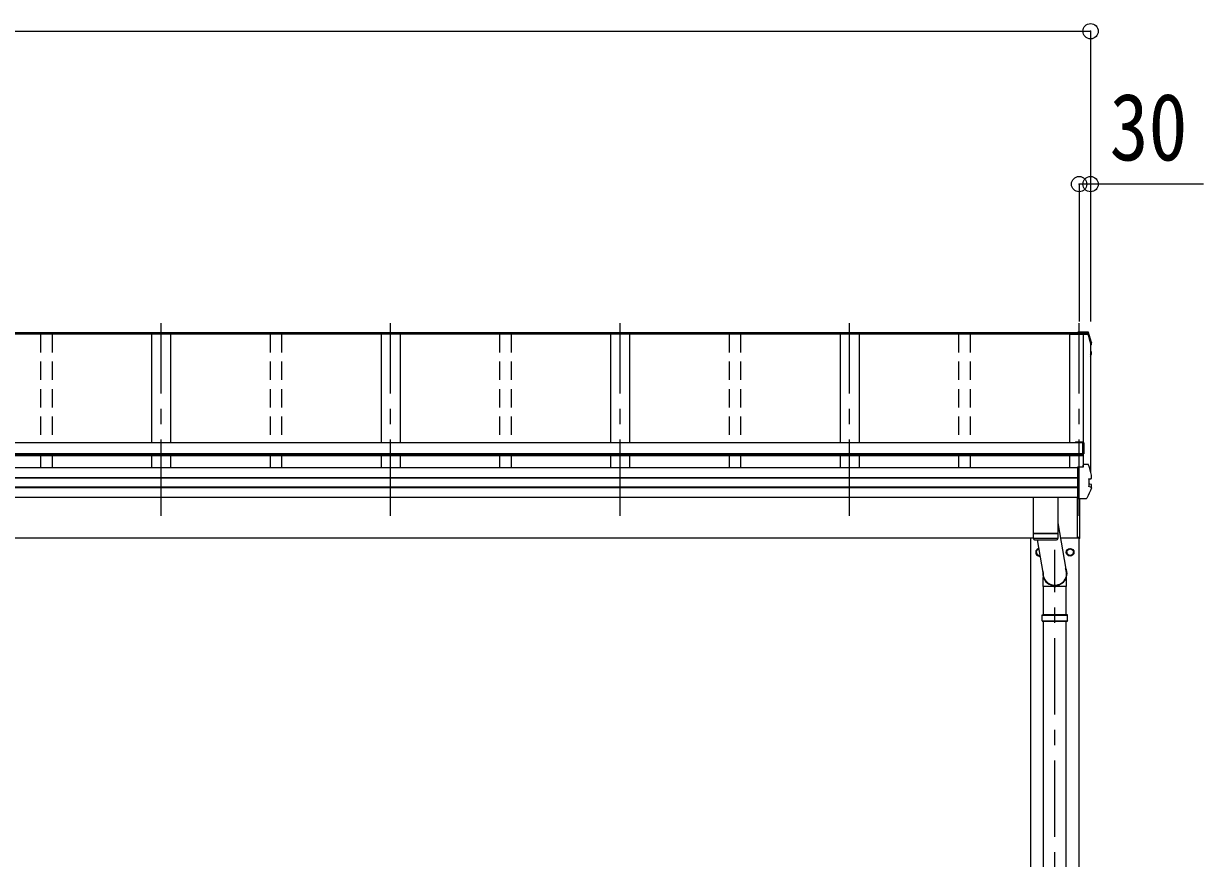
# Model space of a CAD drawing. Units: millimetres at full size, sheet at 1:40; details may follow other scales. Extents: x -11243 to 11243, y -7760 to 7760.
# Drawn here: x -4505 to -1421, y -2773 to -589 of the extents above; entities that cross this region are included whole.
import ezdxf
from ezdxf.enums import TextEntityAlignment as Align

# ---------------------------------------------------------------- set-up
doc = ezdxf.new("R2010")
doc.units = ezdxf.units.MM
doc.header["$LTSCALE"] = 40
doc.header["$PDMODE"] = 32
doc.header["$PDSIZE"] = 40
doc.linetypes.add('CHAIN1', pattern=[8, 5, -1, 1, -1])
doc.linetypes.add('DASHED1', pattern=[1.8, 1.2, -0.6])
doc.layers.add('0-3_ELV2', color=7, linetype='Continuous', lineweight=9)
doc.layers.add('0-6_OTH_LINE', color=6, linetype='Continuous', lineweight=9)
doc.styles.add('ＭＳ ゴシック', font='')
doc.styles.get('ＭＳ ゴシック').set_extended_font_data('MS Gothic')

msp = doc.modelspace()

# ---------------------------------------------------------------- linework, layer by layer
at = {"layer": '0-3_ELV2', "color": 6}
for p, q in [((-1716.08, -609.47), (-1716.08, -1368.47)), ((-1746.08, -1009.47), (-1746.08, -1368.47)), ((-1716.08, -1009.47), (-1716.08, -1368.47)), ((-1421.21, -1009.47), (-1716.08, -1009.47))]:
    msp.add_line(p, q, dxfattribs=at)
at = {"layer": '0-3_ELV2', "color": 5, "linetype": 'CHAIN1'}
for p, q in [((-4146.08, -1877.3), (-4146.08, -1373.12)), ((-3546.08, -1877.3), (-3546.08, -1373.12)), ((-2946.08, -1877.3), (-2946.08, -1373.12)), ((-2346.08, -1877.3), (-2346.08, -1373.12)), ((-1746.08, -1877.3), (-1746.08, -1373.12)), ((-1809.58, -4956.82), (-1809.58, -1966.26))]:
    msp.add_line(p, q, dxfattribs=at)
at = {"layer": '0-3_ELV2', "color": 4}
for p, q in [((-1746.08, -1400.74), (-7746.08, -1400.74)), ((-1746.08, -1401.64), (-7746.08, -1401.64)), ((-1749.08, -1398.47), (-7743.08, -1398.47)), ((-4171.08, -1401.56), (-4171.08, -1685.82)), ((-4121.08, -1401.56), (-4121.08, -1685.82)), ((-3571.08, -1401.56), (-3571.08, -1685.82)), ((-3521.08, -1401.56), (-3521.08, -1685.82)), ((-2971.08, -1401.56), (-2971.08, -1685.82)), ((-2921.08, -1401.56), (-2921.08, -1685.82)), ((-2371.08, -1401.56), (-2371.08, -1685.82)), ((-2321.08, -1401.56), (-2321.08, -1685.82)), ((-1771.08, -1401.56), (-1771.08, -1685.82)), ((-1771.08, -1401.65), (-1722.65, -1401.65)), ((-1724.08, -1396.39), (-1749.08, -1396.39)), ((-1749.08, -1400.74), (-1749.08, -1396.39)), ((-1749.08, -1398.91), (-1734.88, -1398.91)), ((-1746.08, -1401.41), (-1735.26, -1401.41)), ((-1735.78, -1401.65), (-1735.78, -1748.94)), ((-1734.88, -1398.91), (-1735.26, -1401.41)), ((-1735.18, -1401.65), (-1735.18, -1744.99)), ((-1734.88, -1400), (-1735.11, -1401.5)), ((-1735.11, -1401.5), (-1735.11, -1401.15)), ((-1735.11, -1401.5), (-1722.69, -1401.5)), ((-1734.88, -1400), (-1734.88, -1398.91)), ((-1722.84, -1400), (-1734.88, -1400)), ((-1724.08, -1396.39), (-1724.08, -1396.38)), ((-1724.08, -1396.39), (-1724.08, -1396.39)), ((-1716.08, -1425.01), (-1716.08, -1761.79)), ((-1716.08, -1427.96), (-1715.4, -1427.83)), ((-1716.08, -1428.31), (-1715.32, -1428.16)), ((-1714.82, -1429.59), (-1716.08, -1429.83)), ((-1716.08, -1447.72), (-1715.25, -1447.82)), ((-1715.25, -1447.82), (-1715.25, -1447.82)), ((-1713.77, -1428.32), (-1713.77, -1424.27)), ((-1713.67, -1453.35), (-1713.67, -1449.29)), ((-1716.08, -1451.81), (-1714.72, -1452.08)), ((-1716.08, -1453.34), (-1715.24, -1453.5)), ((-1735.98, -1685.95), (-7756.18, -1685.95)), ((-1755.98, -1683.8), (-1735.98, -1683.8)), ((-1755.98, -1683.8), (-1755.98, -1685.96)), ((-1755.98, -1685.33), (-1735.98, -1685.33)), ((-1735.98, -1719.84), (-1735.98, -1685.33)), ((-1733.98, -1685.8), (-1733.98, -1715.26)), ((-1735.98, -1714.99), (-7756.18, -1714.99)), ((-1735.98, -1716.73), (-7756.18, -1716.73)), ((-1735.98, -1719.84), (-7756.18, -1719.84)), ((-4171.08, -1719.84), (-4171.08, -1751.47)), ((-4121.08, -1719.84), (-4121.08, -1751.47)), ((-3571.08, -1719.84), (-3571.08, -1751.47)), ((-3521.08, -1719.84), (-3521.08, -1751.47)), ((-2971.08, -1719.84), (-2971.08, -1751.47)), ((-2921.08, -1719.84), (-2921.08, -1751.47)), ((-2371.08, -1719.84), (-2371.08, -1751.47)), ((-2321.08, -1719.84), (-2321.08, -1751.47)), ((-1771.08, -1719.84), (-1771.08, -1751.32)), ((-1735.98, -1715.26), (-1733.98, -1715.26)), ((-1749.08, -1751.47), (-7743.08, -1751.47)), ((-1749.08, -1749.61), (-1749.08, -1749.29)), ((-1749.08, -1750.91), (-1749.08, -1749.61)), ((-1749.08, -1830.84), (-1749.08, -1750.91)), ((-1735.84, -1749.29), (-1735.11, -1744.51)), ((-1735.82, -1749.29), (-1735.26, -1745.61)), ((-1735.26, -1749.29), (-1735.26, -1745.61)), ((-1735.11, -1744.16), (-1734.88, -1742.66)), ((-1735.11, -1744.16), (-1735.11, -1744.51)), ((-1722.84, -1742.66), (-1734.88, -1742.66)), ((-1749.08, -1777.99), (-7743.08, -1777.99)), ((-1749.08, -1778.88), (-7743.08, -1778.88)), ((-1721.65, -1780.61), (-1715.4, -1779.84)), ((-1721.65, -1780.61), (-1721.65, -1780.61)), ((-1721.08, -1780.74), (-1721.08, -1799.95)), ((-1715.39, -1779.84), (-1715.4, -1779.84)), ((-1713.77, -1778.36), (-1713.77, -1770.98)), ((-1749.08, -1802.1), (-7743.08, -1802.1)), ((-1749.08, -1804.03), (-7743.08, -1804.03)), ((-1715.25, -1802.12), (-1721.65, -1800.42)), ((-1721.65, -1800.42), (-1721.65, -1800.42)), ((-1714.72, -1794.74), (-1720.68, -1793.58)), ((-1715.25, -1802.12), (-1715.25, -1802.12)), ((-1713.67, -1803.4), (-1713.67, -1796.01)), ((-1749.08, -1829.06), (-7743.08, -1829.06)), ((-1751.08, -1829.06), (-1751.08, -1933.9)), ((-1749.08, -1831.71), (-1749.08, -1830.84)), ((-1749.08, -1831.71), (-1728.44, -1831.71)), ((-1744.58, -1936.3), (-1744.58, -1831.71)), ((-1744.08, -1935.9), (-1744.08, -1831.71)), ((-1865.38, -1935.3), (-7746.08, -1935.3)), ((-1872.08, -4790.3), (-1872.08, -1935.3)), ((-1746.08, -1935.3), (-1794.85, -1935.3)), ((-1746.08, -1933.9), (-1751.08, -1933.9)), ((-1747.08, -1935.3), (-1747.08, -4790.3)), ((-1746.08, -1936.4), (-1746.08, -1933.9)), ((-1744.58, -1936.3), (-1744.58, -1936.3)), ((-1744.58, -1936.3), (-1744.58, -1936.36)), ((-1858.18, -1972.05), (-1858.08, -1972.05)), ((-1858.18, -1972.55), (-1858.08, -1972.55)), ((-1778.18, -1972.05), (-1778.08, -1972.05)), ((-1778.18, -1972.55), (-1778.08, -1972.55))]:
    msp.add_line(p, q, dxfattribs=at)
at = {"layer": '0-3_ELV2', "color": 4, "linetype": 'DASHED1'}
for p, q in [((-4461.08, -1401.56), (-4461.08, -1685.95)), ((-4431.08, -1401.56), (-4431.08, -1685.95)), ((-3861.08, -1401.56), (-3861.08, -1685.95)), ((-3831.08, -1401.56), (-3831.08, -1685.95)), ((-3261.08, -1401.56), (-3261.08, -1685.95)), ((-3231.08, -1401.56), (-3231.08, -1685.95)), ((-2661.08, -1401.56), (-2661.08, -1685.95)), ((-2631.08, -1401.56), (-2631.08, -1685.95)), ((-2061.08, -1401.56), (-2061.08, -1685.95)), ((-2031.08, -1401.56), (-2031.08, -1685.95)), ((-4461.08, -1719.84), (-4461.08, -1751.47)), ((-4431.08, -1719.84), (-4431.08, -1751.47)), ((-3861.08, -1719.84), (-3861.08, -1751.47)), ((-3831.08, -1719.84), (-3831.08, -1751.47)), ((-3261.08, -1719.84), (-3261.08, -1751.47)), ((-3231.08, -1719.84), (-3231.08, -1751.47)), ((-2661.08, -1719.84), (-2661.08, -1751.47)), ((-2631.08, -1719.84), (-2631.08, -1751.47)), ((-2061.08, -1719.84), (-2061.08, -1751.47)), ((-2031.08, -1719.84), (-2031.08, -1751.47))]:
    msp.add_line(p, q, dxfattribs=at)
at = {"layer": '0-3_ELV2'}
for p, q in [((-1865.58, -1922.6), (-1865.58, -1829.06)), ((-1801.58, -1829.06), (-1801.58, -1922.6)), ((-1801.58, -1895.42), (-1781.15, -2016.46)), ((-1865.58, -1922.6), (-1801.58, -1922.6)), ((-1865.58, -1923.6), (-1801.58, -1923.6)), ((-1865.36, -1936.66), (-1865.58, -1923.6)), ((-1801.81, -1936.6), (-1865.36, -1936.6)), ((-1862.36, -1939.6), (-1804.81, -1939.6)), ((-1861.08, -1922.6), (-1861.07, -1923.6)), ((-1840.23, -2025.07), (-1855.3, -1939.6)), ((-1806.08, -1922.6), (-1806.1, -1923.6)), ((-1801.58, -1923.6), (-1801.81, -1936.66)), ((-1839.43, -2135.3), (-1839.43, -2062.02)), ((-1812.27, -2062.36), (-1813.4, -2059.24)), ((-1806.67, -2061.73), (-1812.5, -2061.73)), ((-1806.9, -2062.36), (-1812.27, -2062.36)), ((-1806.9, -2062.36), (-1805.77, -2059.24)), ((-1779.43, -2062.02), (-1806.78, -2062.02)), ((-1779.73, -2135.3), (-1779.73, -2062.02)), ((-1779.43, -2062.02), (-1779.43, -2038.22)), ((-1842.58, -2137.3), (-1841.58, -2135.3)), ((-1842.58, -2137.3), (-1776.59, -2137.3)), ((-1842.58, -2151.3), (-1842.58, -2137.3)), ((-1842.58, -2151.3), (-1776.59, -2151.3)), ((-1842.58, -2151.3), (-1841.58, -2153.3)), ((-1841.58, -2135.3), (-1777.59, -2135.3)), ((-1777.59, -2153.3), (-1841.58, -2153.3)), ((-1839.43, -3042.8), (-1839.43, -2153.3)), ((-1779.73, -3042.8), (-1779.73, -2153.3)), ((-1776.59, -2137.3), (-1777.59, -2135.3)), ((-1776.59, -2151.3), (-1777.59, -2153.3)), ((-1776.59, -2151.3), (-1776.59, -2137.3))]:
    msp.add_line(p, q, dxfattribs=at)
at = {"layer": '0-3_ELV2', "color": 4}
for points in [[(-1749.08, -1400.41), (-1746.08, -1400.41), (-1746.08, -1401.41)], [(-1721.22, -1397.66), (-1721.34, -1397.37), (-1721.52, -1397.1), (-1721.74, -1396.87), (-1721.99, -1396.69), (-1722.26, -1396.56), (-1722.53, -1396.48), (-1722.77, -1396.44), (-1723, -1396.42), (-1723.25, -1396.4), (-1723.54, -1396.39), (-1723.85, -1396.38), (-1724.16, -1396.38)], [(-1713.81, -1423.95), (-1716.13, -1415.1), (-1718.59, -1406.33), (-1721.21, -1397.67)], [(-1713.81, -1423.96), (-1713.77, -1424.22), (-1713.77, -1424.27)], [(-1716.08, -1459.55), (-1715.17, -1457.32), (-1713.76, -1453.83)], [(-1749.08, -1749.29), (-1734.88, -1749.29), (-1734.88, -1742.66)], [(-1721.65, -1780.61), (-1721.74, -1780.63), (-1721.81, -1780.68), (-1721.87, -1780.76), (-1721.92, -1780.86), (-1721.95, -1780.97), (-1721.96, -1781.08)], [(-1721.08, -1780.74), (-1721.07, -1780.62), (-1721.03, -1780.53)], [(-1715.39, -1779.84), (-1715.17, -1779.76), (-1714.96, -1779.62), (-1714.8, -1779.4), (-1714.67, -1779.12), (-1714.61, -1778.81), (-1714.6, -1778.48), (-1714.65, -1778.16)], [(-1715.31, -1779.82), (-1715.03, -1779.74), (-1714.79, -1779.67), (-1714.56, -1779.57), (-1714.28, -1779.4), (-1714.02, -1779.13), (-1713.84, -1778.79), (-1713.79, -1778.4)], [(-1713.81, -1770.67), (-1713.77, -1770.93), (-1713.77, -1770.98)], [(-1713.77, -1778.4), (-1713.77, -1778.31), (-1713.81, -1778.05)], [(-1713.76, -1803.88), (-1716.62, -1810.7), (-1719.56, -1817.43), (-1722.6, -1824.08), (-1725.72, -1830.64)], [(-1721.65, -1800.42), (-1721.74, -1800.39), (-1721.81, -1800.33), (-1721.87, -1800.24), (-1721.92, -1800.14), (-1721.95, -1800.02), (-1721.96, -1799.9)], [(-1714.57, -1804.1), (-1714.47, -1803.77), (-1714.45, -1803.41), (-1714.49, -1803.05), (-1714.61, -1802.72), (-1714.78, -1802.44), (-1715, -1802.24), (-1715.25, -1802.12)], [(-1713.78, -1803.9), (-1713.7, -1803.74), (-1713.66, -1803.56), (-1713.67, -1803.39)], [(-1728.42, -1831.71), (-1728.04, -1831.7), (-1727.68, -1831.69), (-1727.37, -1831.67), (-1727.1, -1831.64), (-1726.79, -1831.57), (-1726.45, -1831.43), (-1726.15, -1831.21), (-1725.89, -1830.93), (-1725.71, -1830.59)], [(-1744.58, -1936.4), (-1744.58, -1936.4), (-1746.08, -1936.4)], [(-1744.58, -1936.36), (-1744.58, -1936.4), (-1744.58, -1936.4)], [(-1847.97, -1981.18), (-1849.58, -1982.11), (-1858.08, -1977.21), (-1858.08, -1967.39), (-1851.11, -1963.36)]]:
    msp.add_lwpolyline(points, dxfattribs=at)
msp.add_lwpolyline([(-1769.58, -1962.48), (-1761.08, -1967.39), (-1761.08, -1977.21), (-1769.58, -1982.11), (-1778.08, -1977.21), (-1778.08, -1967.39)], close=True, dxfattribs=at)
at = {"layer": '0-3_ELV2'}
msp.add_lwpolyline([(-1812.39, -2062.02), (-1839.73, -2062.02), (-1839.73, -2038.22)], dxfattribs=at)
at = {"layer": '0-3_ELV2', "color": 4}
for radius in [10, 8.5]:
    msp.add_circle((-1769.58, -1972.3), radius, dxfattribs=at)
for centre, radius, start, end in [((-1722.84, -1401.7), 1.7, 17.09071, 90.04324), ((-2199.1, -1547.66), 498.32, 13.87531, 17.05651), ((-2199.09, -1547.66), 499.82, 13.85121, 17.03953), ((-1715.07, -1428.32), 1.3, 280.89642, 13.7954), ((-1714.97, -1449.29), 1.3, 0.0377, 79.0995), ((-2178.41, -1268.44), 498.64, 337.99835, 338.21754), ((-2178.41, -1268.78), 498.64, 337.99835, 338.25759), ((-1714.97, -1453.35), 1.3, 338.33785, 79.1132), ((-1735.98, -1685.8), 2, 0, 90), ((-1722.84, -1744.36), 1.7, 17.09071, 90.04324), ((-2199.09, -1890.32), 499.82, 13.85121, 17.03953), ((-1720.59, -1793.09), 0.499, 180.05239, 259.08482), ((-1714.97, -1796.01), 1.3, 0.0377, 79.0995), ((-1756.73, -1921.23), 12.15, 359.0404, 0.9596), ((-1744.58, -1935.9), 0.5, 270.5, 0), ((-1849.58, -1972.3), 10, 99.72185, 280.27854), ((-1849.58, -1972.3), 8.6, 171.25399, 178.33419), ((-1849.58, -1972.3), 8.6, 181.66581, 188.74601), ((-1849.58, -1972.3), 8.5, 99.67273, 280.32766), ((-1849.58, -1972.3), 8.6, 111.25399, 128.74601), ((-1769.58, -1972.3), 8.6, 171.25399, 178.33419), ((-1769.58, -1972.3), 8.6, 181.66581, 188.74601), ((-1769.58, -1972.3), 8.6, 111.25399, 128.74601), ((-1769.58, -1972.3), 8.6, 51.25399, 68.74601), ((-1769.58, -1972.3), 8.6, 351.25399, 8.74601), ((-1849.58, -1972.3), 8.6, 231.25399, 248.74601), ((-1769.58, -1972.3), 8.6, 231.25399, 248.74601), ((-1769.58, -1972.3), 8.6, 291.25399, 308.74601)]:
    msp.add_arc(centre, radius, start, end, dxfattribs=at)
at = {"layer": '0-3_ELV2'}
for centre, start, end in [((-1862.36, -1936.6), 181, 270), ((-1804.81, -1936.6), 269.95168, 359)]:
    msp.add_arc(centre, 3, start, end, dxfattribs=at)
for major_axis, ratio, start_param, end_param in [((31.85, 0), 0.984694, 2.9335503, 6.7858594), ((30.8, 0), 0.983336, 3.0411421, 6.6778673)]:
    msp.add_ellipse((-1809.58, -2028.11), major_axis=major_axis, ratio=ratio, start_param=start_param, end_param=end_param, dxfattribs=at)
at = {"layer": '0-3_ELV2', "color": 6}
for p in [(-1716.08, -609.47), (-1746.08, -1009.47), (-1716.08, -1009.47)]:
    msp.add_point(p, dxfattribs=at)
at = {"layer": '0-6_OTH_LINE'}
for p, q in [((-7776.08, -609.47), (-1716.08, -609.47)), ((-1716.08, -1009.47), (-1746.08, -1009.47))]:
    msp.add_line(p, q, dxfattribs=at)

# ---------------------------------------------------------------- texts
at = {"layer": '0-3_ELV2', "style": 'ＭＳ ゴシック', "width": 0.85}
msp.add_text('30', height=176, dxfattribs=at).set_placement((-1666.39, -1000.25), align=Align.BOTTOM_LEFT)

doc.saveas('drawing.dxf')
